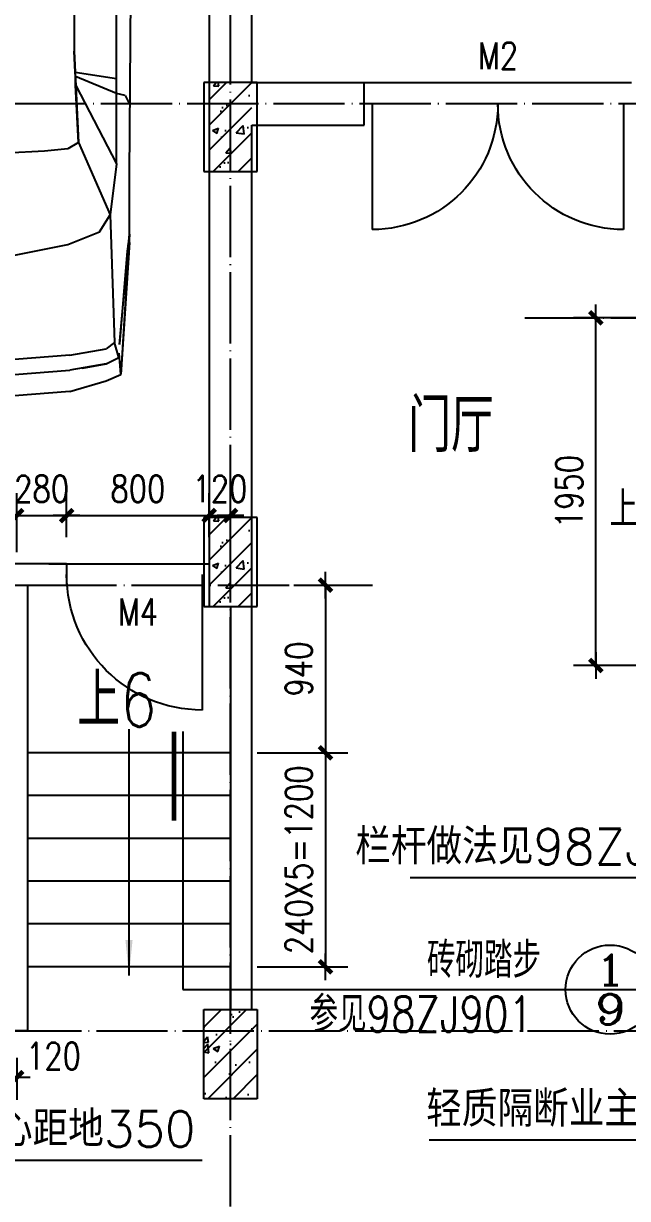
# Model space of a CAD drawing. Extents: x 12400 to 217743, y 90685 to 209848.
# Drawn here: x 58318 to 61708, y 115293 to 121883 of the extents above; entities that cross this region are included whole.
import ezdxf
from ezdxf.enums import TextEntityAlignment as Align

# ---------------------------------------------------------------- set-up
doc = ezdxf.new("R2010")
doc.units = 0
doc.header["$LTSCALE"] = 200
doc.linetypes.add('DOTE', pattern=[2.42, 2, -0.2, 0.02, -0.2])
doc.layers.get('0').update_dxf_attribs({"linetype": 'CONTINUOUS'})
doc.layers.get('DEFPOINTS').update_dxf_attribs({"linetype": 'CONTINUOUS'})
for name, color, linetype in [('COLUMN', 4, 'CONTINUOUS'), ('DOTE', 1, 'DOTE'), ('GROUND', 2, 'CONTINUOUS'), ('HATCH', 8, 'CONTINUOUS'), ('PUB_DIM', 3, 'CONTINUOUS'), ('PUB_TEXT', 7, 'CONTINUOUS'), ('STAIR', 2, 'CONTINUOUS'), ('WALL', 4, 'CONTINUOUS'), ('WINDOW', 2, 'CONTINUOUS'), ('WINDOW_TEXT', 7, 'CONTINUOUS'), ('家具', 8, 'CONTINUOUS')]:
    doc.layers.add(name, color=color, linetype=linetype)
doc.styles.add('_SIMPLEX', font='SIMPLEX.shx', dxfattribs={"width": 0.8, "bigfont": 'hztxt.shx'})
doc.styles.add('_萙PMK', font='txt', dxfattribs={"width": 0.8, "bigfont": 'HZTXT.SHX'})
doc.styles.add('COMP', font='complex', dxfattribs={"bigfont": 'hztxt'})
doc.styles.add('DIM_FONT', font='SIMPLEX', dxfattribs={"width": 0.8})
doc.styles.add('HZ', font='txt', dxfattribs={"bigfont": 'hztxt'})
doc.styles.add('SIMPLEX', font='SIMPLEX.SHX')
doc.dimstyles.new('DIMN50', dxfattribs={"dimscale": 0.5, "dimtxt": 300, "dimasz": 1, "dimexe": 250, "dimexo": 300, "dimgap": 150, "dimtad": 1, "dimdec": 0, "dimzin": 0, "dimdsep": 46, "dimtxsty": 'DIM_FONT', "dimblk": '_DIMX', "dimblk1": 'DOTSMALL', "dimblk2": 'DOTSMALL', "dimcen": 2.5, "dimclrt": 7, "dimadec": 0, "dimazin": 0, "dimtfac": 1, "dimtdec": 0, "dimtix": 1, "dimtmove": 2, "dimatfit": 3, "dimldrblk": '_DIMX', "dimfxl": 0, "dimtolj": 1, "dimtzin": 0, "dimarcsym": 0})
doc.dimstyles.new('MAO', dxfattribs={"dimscale": 0.5, "dimtxt": 400, "dimasz": 250, "dimexe": 250, "dimexo": 0, "dimgap": 150, "dimtad": 1, "dimdec": 0, "dimzin": 0, "dimdsep": 46, "dimtxsty": 'DIM_FONT', "dimblk": '_DIMX', "dimblk1": 'DOTSMALL', "dimblk2": 'DOTSMALL', "dimsah": 1, "dimcen": 2.5, "dimclrt": 7, "dimadec": 0, "dimazin": 0, "dimtfac": 1, "dimtdec": 0, "dimtix": 1, "dimtmove": 2, "dimatfit": 3, "dimldrblk": 'DOTSMALL', "dimfxl": 0, "dimtolj": 1, "dimtzin": 0, "dimarcsym": 0})

# ---------------------------------------------------------------- blocks, each defined once
blk = doc.blocks.new('A$C401312EE')
at = {"color": 8}
for p, q in [((589.5, 4941), (708.7, 4952.8)), ((1090.6, 4952.8), (708.7, 4952.8)), ((1210.3, 4941), (1090.6, 4952.8)), ((160.1, 4857.4), (589.5, 4941)), ((1210.3, 4941), (1639.7, 4857.4)), ((160.1, 4857.4), (64.6, 4773.8)), ((589.5, 4821.7), (160.1, 4761.9)), ((589.5, 4839.8), (708.7, 4875.4)), ((708.7, 4869.2), (589.5, 4833.6)), ((589.5, 4785.6), (589.5, 4845.5)), ((708.7, 4839.8), (589.5, 4803.7)), ((589.5, 4785.6), (708.7, 4821.7)), ((1090.6, 4875.4), (708.7, 4875.4)), ((708.7, 4869.2), (1090.6, 4869.2)), ((708.7, 4839.3), (1090.6, 4839.3)), ((708.7, 4821.7), (1090.6, 4821.7)), ((900.1, 4875.4), (900.1, 4821.7)), ((1090.6, 4875.4), (1210.3, 4839.8)), ((1210.3, 4833.6), (1090.6, 4869.2)), ((1090.6, 4839.8), (1210.3, 4803.7)), ((1210.3, 4785.6), (1090.6, 4821.7)), ((1210.3, 4845.5), (1210.3, 4785.6)), ((1210.3, 4821.7), (1639.7, 4761.9)), ((1639.7, 4857.4), (1735.2, 4773.8)), ((64.6, 4773.8), (64.6, 4561)), ((64.6, 4773.8), (87.4, 4715.8)), ((160.1, 4761.9), (88.3, 4702.5)), ((160.1, 4726.3), (589.5, 4785.6)), ((589.5, 4785.6), (517.7, 4499.2)), ((1210.3, 4785.6), (1639.7, 4726.3)), ((1210.3, 4785.6), (1281.5, 4499.2)), ((1711.4, 4702.5), (1639.7, 4761.9)), ((1712.4, 4715.8), (1735.2, 4773.8)), ((1735.2, 4559.1), (1735.2, 4773.8)), ((86.4, 4703.5), (62.2, 4547.2)), ((86.9, 4703.5), (86, 4699.7)), ((88.3, 4726.3), (88.3, 4069.8)), ((88.3, 4666.4), (160.1, 4726.3)), ((1711.4, 4666.4), (1639.7, 4726.3)), ((1711.4, 4069.8), (1711.4, 4726.3)), ((1712.8, 4703.5), (1711.4, 4702.5)), ((1712.8, 4703.5), (1737.1, 4547.2)), ((62.2, 4547.2), (40.4, 4403.7)), ((62.2, 4547.2), (64.6, 4547.2)), ((517.7, 4499.2), (446.5, 4093.6)), ((1353.3, 4093.6), (1281.5, 4499.2)), ((1735.6, 4547.2), (1737.1, 4547.2)), ((1758.9, 4403.7), (1737.1, 4547.2)), ((1737.5, 4545.3), (1758.9, 4403.7)), ((40.4, 3819), (40.4, 4403.7)), ((1758.9, 4403.7), (1758.9, 3819)), ((446.5, 4093.6), (338.7, 3532.6)), ((1353.3, 4093.6), (1460.6, 3532.6)), ((88.3, 4069.8), (150.1, 3393.4)), ((1711.4, 4069.8), (1650.1, 3393.4)), ((49.5, 3387), (46.5, 3810.9)), ((1750.2, 3386.8), (1753.2, 3810.9)), ((708.7, 3604.3), (338.7, 3532.6)), ((708.7, 3604.3), (1090.6, 3604.3)), ((1460.6, 3532.6), (1090.6, 3604.3)), ((338.7, 3532.6), (183.8, 3413.4)), ((1460.6, 3532.6), (1615.9, 3413.4)), ((6.5, 3372.9), (80.7, 3397.2)), ((157.5, 3393), (80.7, 3397.2)), ((164.7, 3389), (185.7, 3359.2)), ((176.2, 3372.5), (183.8, 3413.4)), ((183.8, 3413.4), (398.5, 2971.6)), ((1615.9, 3413.4), (1401.2, 2971.6)), ((1613.6, 3359.2), (1634.5, 3388.9)), ((1623.5, 3372.5), (1615.9, 3413.4)), ((1641.7, 3392.9), (1718.5, 3397.2)), ((1792.8, 3372.9), (1718.5, 3397.2)), ((34.7, 3322.8), (2.5, 3357.4)), ((37.5, 3319.8), (144.4, 3333.6)), ((144.4, 3319.3), (41.6, 3319.8)), ((64.6, 1241.2), (50, 3319.7)), ((144.4, 3333.6), (185.7, 3359.2)), ((184.3, 3359.2), (144.4, 3333.6)), ((144.4, 3333.6), (144.4, 3319.3)), ((144.4, 3319.3), (185.7, 3331.2)), ((156.3, 3322.6), (160.1, 3282.3)), ((160.1, 3282.3), (168.1, 3326)), ((184.8, 3358.3), (184.3, 3359.2)), ((185.7, 3331.2), (184.8, 3358.3)), ((1654.9, 3333.6), (1613.6, 3359.2)), ((1613.6, 3331.2), (1615, 3358.3)), ((1613.6, 3331.2), (1654.9, 3319.3)), ((1615, 3359.2), (1654.9, 3333.6)), ((1615, 3358.3), (1615, 3359.2)), ((1632.1, 3326), (1639.7, 3282.3)), ((1643.5, 3322.2), (1639.7, 3282.3)), ((1654.9, 3333.6), (1654.9, 3319.3)), ((1654.9, 3333.6), (1761.8, 3319.8)), ((1757.7, 3319.8), (1654.9, 3319.3)), ((1735.2, 1241.2), (1749.8, 3319.7)), ((1764.6, 3322.8), (1796.8, 3357.4)), ((160.1, 3282.3), (64.6, 3282.3)), ((160.1, 3282.3), (135.8, 2506.1)), ((351, 2924.1), (160.1, 3282.3)), ((1448.7, 2924.1), (1639.7, 3282.3)), ((1735.2, 3282.3), (1639.7, 3282.3)), ((1639.7, 3282.3), (1663.4, 2506.1)), ((542, 3031.5), (756.7, 3067.1)), ((1043.1, 3067.1), (756.7, 3067.1)), ((1043.1, 3067.1), (1257.8, 3031.5)), ((351, 2924.1), (398.5, 2971.6)), ((398.5, 2971.6), (542, 3031.5)), ((1257.8, 3031.5), (1401.2, 2971.6)), ((1401.2, 2971.6), (1448.7, 2924.1)), ((374.8, 2446.7), (351, 2924.1)), ((1448.7, 2924.1), (1425, 2446.7)), ((135.8, 2506.1), (374.8, 2446.7)), ((135.8, 1301), (135.8, 2506.1)), ((1425, 2446.7), (1663.4, 2506.1)), ((1663.4, 1301), (1663.4, 2506.1)), ((374.8, 2446.7), (374.8, 1933.3)), ((1425, 2446.7), (1425, 1933.3)), ((374.8, 2386.9), (61.8, 2363.1)), ((1425, 2386.9), (1734.6, 2363.1)), ((351, 1420.3), (374.8, 1933.3)), ((374.8, 1933.3), (368.6, 1814)), ((1425, 1933.3), (1448.7, 1420.3)), ((1431.2, 1814), (1425, 1933.3)), ((135.8, 1778.4), (368.6, 1814)), ((367.6, 1790.3), (135.8, 1694.8)), ((366.7, 1742.3), (367.6, 1790.3)), ((368.6, 1814), (367.6, 1790.3)), ((1432.1, 1790.3), (1431.2, 1814)), ((1431.2, 1814), (1663.4, 1778.4)), ((1663.4, 1694.8), (1432.1, 1790.3)), ((1433.1, 1742.3), (1432.1, 1790.3)), ((135.8, 1301), (365.7, 1740.4)), ((366.7, 1742.3), (351, 1420.3)), ((1448.7, 1420.3), (1433.1, 1742.3)), ((1433.1, 1742.3), (1434, 1740.4)), ((1434, 1740.4), (1663.4, 1301)), ((88.3, 1682.9), (64.6, 1635)), ((135.8, 1694.8), (88.3, 1682.9)), ((1711.4, 1682.9), (1663.4, 1694.8)), ((1711.4, 1682.9), (1735.2, 1635)), ((351, 1420.3), (171.9, 1014.6)), ((351, 1420.3), (410.4, 1384.2)), ((542, 1372.3), (410.4, 1384.2)), ((1388.9, 1384.2), (1257.8, 1372.3)), ((1448.7, 1420.3), (1388.9, 1384.2)), ((1448.7, 1420.3), (1627.8, 1014.6)), ((756.7, 1360.4), (542, 1372.3)), ((756.7, 1360.4), (1043.1, 1360.4)), ((1257.8, 1372.3), (1043.1, 1360.4)), ((135.8, 1301), (171.9, 1014.6)), ((1663.4, 1301), (1627.8, 1014.6)), ((64.6, 1241.2), (64.6, 859.3)), ((1735.2, 859.3), (1735.2, 1241.2)), ((171.9, 1014.6), (147.7, 298.3)), ((231.3, 919.1), (171.9, 1014.6)), ((1568, 919.1), (1627.8, 1014.6)), ((1627.8, 1014.6), (1651.6, 298.3)), ((64.6, 906.8), (76, 811.3)), ((64.6, 906.8), (120.6, 287.4)), ((112.1, 119.2), (64.6, 906.8)), ((112.1, 119.2), (64.6, 859.3)), ((410.4, 847.4), (231.3, 919.1)), ((1388.9, 847.4), (1568, 919.1)), ((1679.1, 287.4), (1735.2, 906.8)), ((1735.2, 906.8), (1687.7, 119.2)), ((1735.2, 859.3), (1687.7, 119.2)), ((1735.2, 906.8), (1723.3, 811.3)), ((69.3, 852.2), (71.7, 849.3)), ((76, 811.3), (120.6, 291.2)), ((410.4, 847.4), (708.7, 787.6)), ((1090.6, 787.6), (1388.9, 847.4)), ((1723.3, 811.3), (1679.1, 291.2)), ((1728, 848.8), (1730.4, 852.2)), ((1090.6, 787.6), (708.7, 787.6)), ((120.6, 291.2), (121.1, 287.9)), ((147.7, 298.3), (124, 214.7)), ((147.7, 298.3), (195.7, 262.7)), ((1651.6, 298.3), (1604.1, 262.7)), ((1675.3, 214.7), (1651.6, 298.3)), ((1679.1, 291.2), (1678.6, 287.9)), ((123, 238), (112.1, 119.2)), ((195.7, 179.1), (124, 214.7)), ((398.5, 226.6), (195.7, 262.7)), ((708.7, 202.8), (398.5, 226.6)), ((708.7, 202.8), (1090.6, 202.8)), ((1401.2, 226.6), (1090.6, 202.8)), ((1401.2, 226.6), (1604.1, 262.7)), ((1604.1, 179.1), (1675.3, 214.7)), ((1687.7, 119.2), (1676.7, 238)), ((195.7, 179.1), (398.5, 143)), ((195.7, 179.1), (328.2, 155.3)), ((330.6, 154.9), (328.2, 155.3)), ((398.5, 143), (708.7, 119.2)), ((1090.6, 119.2), (1401.2, 143)), ((1604.1, 179.1), (1401.2, 143)), ((1471.5, 155.3), (1469.6, 154.9)), ((1471.5, 155.3), (1604.1, 179.1)), ((195.7, 83.6), (112.1, 119.2)), ((398.5, 23.8), (195.7, 83.6)), ((1090.6, 119.2), (708.7, 119.2)), ((1401.2, 23.8), (1604.1, 83.6)), ((1604.1, 83.6), (1687.7, 119.2)), ((398.5, 23.8), (708.7, 0)), ((1090.6, 0), (708.7, 0)), ((1401.2, 23.8), (1090.6, 0))]:
    blk.add_line(p, q, dxfattribs=at)
for centre, start, end in [((9.5, 3363.8), 108.15727, 222.96497), ((157, 3383.5), 35.15418, 86.86364), ((1642.3, 3383.4), 93.17983, 144.84582), ((1789.8, 3363.8), 317.03503, 71.84273), ((41.7, 3329.3), 222.96497, 269.74535), ((1757.6, 3329.3), 270.25465, 317.03503)]:
    blk.add_arc(centre, 9.5, start, end, dxfattribs=at)
at = {"color": 8, "width": 0.8, "flags": 9}
for tag in ['XSIZE', 'YSIZE']:
    blk.add_attdef(tag, (894.5, 2388.4), '', height=0.475, rotation=90, dxfattribs=at)
blk = doc.blocks.new('_ARROW')
blk.add_solid([(0, 0), (-1, 0.1), (-1, -0.1)])
blk = doc.blocks.new('_DBLK1')
for p, q in [((-0.47, 0), (-0.47, -0.47)), ((0.47, 0), (0.47, -0.47))]:
    blk.add_line(p, q)
for centre, start, end in [((-0.47, 0), 270, 0), ((0.47, 0), 180, 270)]:
    blk.add_arc(centre, 0.47, start, end)
at = {"layer": 'WINDOW_TEXT', "style": 'SIMPLEX', "flags": 9}
blk.add_attdef('A', text='', height=1, dxfattribs=at).set_placement((0, 1.5), align=Align.MIDDLE)
blk = doc.blocks.new('_DBLK')
blk.add_line((-0.45, 0), (-0.45, -0.95))
blk.add_arc((-0.45, 0), 0.95, 270, 0)
at = {"style": 'SIMPLEX', "flags": 9}
blk.add_attdef('A', text='', height=1, dxfattribs=at).set_placement((0, 1.5), align=Align.MIDDLE)
blk = doc.blocks.new('_DIMX')
blk.add_line((-150, 0), (150, 0))
at = {"const_width": 50}
blk.add_lwpolyline([(-70, -70), (70, 70)], dxfattribs=at)
blk = doc.blocks.new('*D1698')
at = {"layer": 'DEFPOINTS', "color": 0}
for p in [(61530.2, 120232.8), (62115.4, 120232.8), (62848.9, 118282.8)]:
    blk.add_point(p, dxfattribs=at)
at = {"layer": 'PUB_DIM', "color": 0, "lineweight": -2}
for p, q in [((61965.4, 120232.8), (61405.2, 120232.8)), ((61530.2, 118283.3), (61530.2, 120232.3)), ((62698.9, 118282.8), (61405.2, 118282.8))]:
    blk.add_line(p, q, dxfattribs=at)
at = {"layer": 'PUB_DIM', "color": 0, "lineweight": -2, "xscale": 0.5, "yscale": 0.5, "zscale": 0.5}
for p, rotation in [((61530.2, 120232.8), 90), ((61530.2, 118282.8), 270)]:
    blk.add_blockref('_DIMX', p, dxfattribs=dict(at, rotation=rotation))
at = {"layer": 'PUB_DIM', "color": 7, "insert": (61380.2, 119257.8), "char_height": 150, "attachment_point": 5, "rotation": 90, "style": 'DIM_FONT'}
blk.add_mtext('\\A1;1950', dxfattribs=at)
blk = doc.blocks.new('_DOTSMALL')
at = {"color": 0, "linetype": 'ByBlock', "const_width": 0.5}
blk.add_lwpolyline([(-0.0625, 0, 1), (0.0625, 0, 1)], format="xyb", close=True, dxfattribs=at)
blk = doc.blocks.new('*D1700')
at = {"layer": 'DEFPOINTS', "color": 0}
for p in [(59685.1, 118732.8), (59480.3, 117792.8), (60012.9, 117792.8)]:
    blk.add_point(p, dxfattribs=at)
at = {"layer": 'PUB_DIM', "color": 0, "lineweight": -2}
for p, q in [((59835.1, 118732.8), (60137.9, 118732.8)), ((60012.9, 118732.3), (60012.9, 117793.3)), ((59630.3, 117792.8), (60137.9, 117792.8))]:
    blk.add_line(p, q, dxfattribs=at)
at = {"layer": 'PUB_DIM', "color": 0, "lineweight": -2, "xscale": 0.5, "yscale": 0.5, "zscale": 0.5}
for p, rotation in [((60012.9, 118732.8), 90), ((60012.9, 117792.8), 270)]:
    blk.add_blockref('_DIMX', p, dxfattribs=dict(at, rotation=rotation))
at = {"layer": 'PUB_DIM', "color": 7, "insert": (59862.9, 118262.8), "char_height": 150, "attachment_point": 5, "rotation": 90, "style": 'DIM_FONT'}
blk.add_mtext('\\A1;940', dxfattribs=at)
blk = doc.blocks.new('*D1701')
at = {"layer": 'DEFPOINTS', "color": 0}
for p in [(59480.3, 117792.8), (59480.3, 116592.8), (60012.9, 116592.8)]:
    blk.add_point(p, dxfattribs=at)
at = {"layer": 'PUB_DIM', "color": 0, "lineweight": -2}
for p, q in [((59630.3, 117792.8), (60137.9, 117792.8)), ((60012.9, 117793.3), (60012.9, 117793.8)), ((60012.9, 117792.8), (60012.9, 116592.8)), ((59630.3, 116592.8), (60137.9, 116592.8)), ((60012.9, 116592.3), (60012.9, 116591.8))]:
    blk.add_line(p, q, dxfattribs=at)
at = {"layer": 'PUB_DIM', "color": 0, "lineweight": -2, "xscale": 0.5, "yscale": 0.5, "zscale": 0.5}
for p, rotation in [((60012.9, 117792.8), 270), ((60012.9, 116592.8), 90)]:
    blk.add_blockref('_DIMX', p, dxfattribs=dict(at, rotation=rotation))
at = {"layer": 'PUB_DIM', "color": 7, "insert": (59862.9, 117192.8), "char_height": 150, "attachment_point": 5, "rotation": 90, "style": 'DIM_FONT'}
blk.add_mtext('\\A1;240X5=1200', dxfattribs=at)
blk = doc.blocks.new('*D1714')
at = {"layer": 'DEFPOINTS', "color": 0}
for p in [(58160.3, 116232.8), (58280.3, 116232.8), (58280.3, 115971.3)]:
    blk.add_point(p, dxfattribs=at)
at = {"layer": 'PUB_DIM', "color": 0, "lineweight": -2}
for p, q in [((58160.3, 116082.8), (58160.3, 115846.3)), ((58280.3, 116082.8), (58280.3, 115846.3)), ((58159.8, 115971.3), (58159.3, 115971.3)), ((58160.3, 115971.3), (58280.3, 115971.3)), ((58280.8, 115971.3), (58281.3, 115971.3))]:
    blk.add_line(p, q, dxfattribs=at)
at = {"layer": 'PUB_DIM', "color": 0, "lineweight": -2, "xscale": 0.5, "yscale": 0.5, "zscale": 0.5}
blk.add_blockref('_DIMX', (58160.3, 115971.3), dxfattribs=at)
at = {"layer": 'PUB_DIM', "color": 0, "lineweight": -2, "xscale": 0.5, "yscale": 0.5, "zscale": 0.5, "rotation": 180}
blk.add_blockref('_DIMX', (58280.3, 115971.3), dxfattribs=at)
at = {"layer": 'PUB_DIM', "color": 7, "insert": (58486.3, 116092.3), "char_height": 150, "attachment_point": 5, "style": 'DIM_FONT'}
blk.add_mtext('\\A1;120', dxfattribs=at)
blk = doc.blocks.new('*D1715')
at = {"layer": 'DEFPOINTS', "color": 0}
for p in [(57679.8, 119123.5), (58280.3, 118768), (57679.8, 118742.1)]:
    blk.add_point(p, dxfattribs=at)
at = {"layer": 'PUB_DIM', "color": 0, "lineweight": -2}
for p, q in [((57679.8, 118892.1), (57679.8, 119248.5)), ((58280.3, 118918), (58280.3, 119248.5)), ((58279.8, 119123.5), (57680.3, 119123.5))]:
    blk.add_line(p, q, dxfattribs=at)
at = {"layer": 'PUB_DIM', "color": 0, "lineweight": -2, "xscale": 0.5, "yscale": 0.5, "zscale": 0.5, "rotation": 180}
blk.add_blockref('_DIMX', (57679.8, 119123.5), dxfattribs=at)
at = {"layer": 'PUB_DIM', "color": 0, "lineweight": -2, "xscale": 0.5, "yscale": 0.5, "zscale": 0.5}
blk.add_blockref('_DIMX', (58280.3, 119123.5), dxfattribs=at)
at = {"layer": 'PUB_DIM', "color": 7, "insert": (57980, 119273.5), "char_height": 150, "attachment_point": 5, "style": 'DIM_FONT'}
blk.add_mtext('\\A1;600', dxfattribs=at)
blk = doc.blocks.new('_INDEX')
blk.add_line((-0.5, 0), (0.5, 0))
blk.add_circle((0, 0), 0.5)
at = {"style": 'COMP'}
for tag, width, p, p2 in [('1', 2.333333, (-0.17, 0.05), (0.17, 0.05)), ('-', 1.166667, (-0.17, -0.39), (0.17, -0.39))]:
    blk.add_attdef(tag, text='', height=0.34, dxfattribs=dict(at, width=width)).set_placement(p, p2, align=Align.FIT)
blk = doc.blocks.new('*D2170')
at = {"layer": 'DEFPOINTS', "color": 0}
for p in [(58560.2, 119123.5), (58280.2, 118852.8), (58560.2, 118852.8)]:
    blk.add_point(p, dxfattribs=at)
at = {"layer": 'PUB_DIM', "color": 0, "lineweight": -2}
for p, q in [((58280.2, 119002.8), (58280.2, 119248.5)), ((58560.2, 119002.8), (58560.2, 119248.5)), ((58279.7, 119123.5), (58279.2, 119123.5)), ((58280.2, 119123.5), (58560.2, 119123.5)), ((58560.7, 119123.5), (58561.2, 119123.5))]:
    blk.add_line(p, q, dxfattribs=at)
at = {"layer": 'PUB_DIM', "color": 0, "lineweight": -2, "xscale": 0.5, "yscale": 0.5, "zscale": 0.5}
blk.add_blockref('_DIMX', (58280.2, 119123.5), dxfattribs=at)
at = {"layer": 'PUB_DIM', "color": 0, "lineweight": -2, "xscale": 0.5, "yscale": 0.5, "zscale": 0.5, "rotation": 180}
blk.add_blockref('_DIMX', (58560.2, 119123.5), dxfattribs=at)
at = {"layer": 'PUB_DIM', "color": 7, "insert": (58420.2, 119273.5), "char_height": 150, "attachment_point": 5, "style": 'DIM_FONT'}
blk.add_mtext('\\A1;280', dxfattribs=at)
blk = doc.blocks.new('*D2171')
at = {"layer": 'DEFPOINTS', "color": 0}
for p in [(59360.2, 119123.5), (58560.2, 118852.8), (59360.2, 118852.8)]:
    blk.add_point(p, dxfattribs=at)
at = {"layer": 'PUB_DIM', "color": 0, "lineweight": -2}
for p, q in [((58560.2, 119002.8), (58560.2, 119248.5)), ((59360.2, 119002.8), (59360.2, 119248.5)), ((58560.7, 119123.5), (59359.7, 119123.5))]:
    blk.add_line(p, q, dxfattribs=at)
at = {"layer": 'PUB_DIM', "color": 0, "lineweight": -2, "xscale": 0.5, "yscale": 0.5, "zscale": 0.5, "rotation": 180}
blk.add_blockref('_DIMX', (58560.2, 119123.5), dxfattribs=at)
at = {"layer": 'PUB_DIM', "color": 0, "lineweight": -2, "xscale": 0.5, "yscale": 0.5, "zscale": 0.5}
blk.add_blockref('_DIMX', (59360.2, 119123.5), dxfattribs=at)
at = {"layer": 'PUB_DIM', "color": 7, "insert": (58960.2, 119273.5), "char_height": 150, "attachment_point": 5, "style": 'DIM_FONT'}
blk.add_mtext('\\A1;800', dxfattribs=at)
blk = doc.blocks.new('*D2172')
at = {"layer": 'DEFPOINTS', "color": 0}
for p in [(59480.2, 119123.5), (59360.2, 118852.8), (59480.2, 118852.8)]:
    blk.add_point(p, dxfattribs=at)
at = {"layer": 'PUB_DIM', "color": 0, "lineweight": -2}
for p, q in [((59360.2, 119002.8), (59360.2, 119248.5)), ((59480.2, 119002.8), (59480.2, 119248.5)), ((59359.7, 119123.5), (59359.2, 119123.5)), ((59360.2, 119123.5), (59480.2, 119123.5)), ((59480.7, 119123.5), (59481.2, 119123.5))]:
    blk.add_line(p, q, dxfattribs=at)
at = {"layer": 'PUB_DIM', "color": 0, "lineweight": -2, "xscale": 0.5, "yscale": 0.5, "zscale": 0.5}
blk.add_blockref('_DIMX', (59360.2, 119123.5), dxfattribs=at)
at = {"layer": 'PUB_DIM', "color": 0, "lineweight": -2, "xscale": 0.5, "yscale": 0.5, "zscale": 0.5, "rotation": 180}
blk.add_blockref('_DIMX', (59480.2, 119123.5), dxfattribs=at)
at = {"layer": 'PUB_DIM', "color": 7, "insert": (59420.2, 119273.5), "char_height": 150, "attachment_point": 5, "style": 'DIM_FONT'}
blk.add_mtext('\\A1;120', dxfattribs=at)

msp = doc.modelspace()

# ---------------------------------------------------------------- hatches: boundary and pattern name
at = {"layer": 'HATCH'}
h = msp.add_hatch(dxfattribs=at)
h.set_pattern_fill('AN31C', color=256, scale=500, style=0)
h.set_pattern_definition([(45, (54055.56, 50955.12), (-70.71068, 70.71068), []), (50, (54055.56, 50955.12), (358.6301, -31.3761), [37.5, -412.5]), (355, (54055.56, 50955.12), (-69.3757, 376.096), [30, -330]), (100.4514, (54085.44, 50952.5), (289.2547, 344.7198), [31.8701, -350.571]), (46.1842, (54055.56, 51055.1), (533.6205, -82.7595), [56.25, -618.75]), (96.6356, (54100.03, 51048.2), (467.3314, 487.059), [47.805, -525.8565]), (351.1842, (54055.56, 51055.1), (467.331, 487.0593), [45, -495]), (21, (54105.56, 51030.12), (298.4535, -201.3094), [37.5, -412.5]), (326, (54105.56, 51030.12), (121.6577, 362.575), [30, -330]), (71.4514, (54130.43, 51013.34), (420.1113, 161.2652), [31.8701, -350.571]), (37.5, (54055.56, 50955.12), (6.07993, 166.44693), [0, -326, 0, -335, 0, -331.25]), (7.5, (54055.56, 50955.12), (131.53477, 197.20586), [0, -191, 0, -318.5, 0, -126.25]), (327.5, (53944.06, 50955.12), (266.91122, -11.27744), [0, -125, 0, -390, 0, -517.5]), (317.5, (53894.06, 50955.12), (291.5931, 50.0525), [0, -162.5, 0, -259, 0, -367.5])])
h.paths.add_polyline_path([(59600.262, 121552.808), (59360.262, 121552.808), (59360.262, 121052.808), (59600.262, 121052.808)])
h = msp.add_hatch(dxfattribs=at)
h.set_pattern_fill('AN31C', color=256, scale=500, style=0)
h.set_pattern_definition([(45, (54055.56, 48515.12), (-70.71068, 70.71068), []), (50, (54055.56, 48515.12), (358.6301, -31.3761), [37.5, -412.5]), (355, (54055.56, 48515.12), (-69.3757, 376.096), [30, -330]), (100.4514, (54085.44, 48512.5), (289.2547, 344.7198), [31.8701, -350.571]), (46.1842, (54055.56, 48615.1), (533.6205, -82.7595), [56.25, -618.75]), (96.6356, (54100.03, 48608.2), (467.3314, 487.059), [47.805, -525.8565]), (351.1842, (54055.56, 48615.1), (467.331, 487.0593), [45, -495]), (21, (54105.56, 48590.12), (298.4535, -201.3094), [37.5, -412.5]), (326, (54105.56, 48590.12), (121.6577, 362.575), [30, -330]), (71.4514, (54130.43, 48573.34), (420.1113, 161.2652), [31.8701, -350.571]), (37.5, (54055.56, 48515.12), (6.07993, 166.44693), [0, -326, 0, -335, 0, -331.25]), (7.5, (54055.56, 48515.12), (131.53477, 197.20586), [0, -191, 0, -318.5, 0, -126.25]), (327.5, (53944.06, 48515.12), (266.91122, -11.27744), [0, -125, 0, -390, 0, -517.5]), (317.5, (53894.06, 48515.12), (291.5931, 50.0525), [0, -162.5, 0, -259, 0, -367.5])])
h.paths.add_polyline_path([(59600.262, 119112.808), (59360.262, 119112.808), (59360.262, 118612.808), (59600.262, 118612.808)])
h = msp.add_hatch(dxfattribs=at)
h.set_pattern_fill('AN31C', color=256, scale=500, style=0)
h.set_pattern_definition([(45, (178298.46, -10426.53), (-70.71068, 70.71068), []), (50, (178298.46, -10426.53), (358.6301, -31.37607), [37.5, -412.5]), (355, (178298.46, -10426.53), (-69.3757, 376.0961), [30, -330]), (100.4514, (178328.34, -10429.15), (289.2547, 344.7198), [31.8701, -350.57106]), (46.1842, (178298.46, -10326.53), (533.6205, -82.7595), [56.25, -618.75]), (96.6356, (178342.9, -10333.43), (467.3314, 487.059), [47.8051, -525.8565]), (351.1842, (178298.46, -10326.53), (467.331, 487.0593), [45, -495]), (21, (178348.46, -10351.53), (298.45353, -201.30945), [37.5, -412.5]), (326, (178348.46, -10351.53), (121.6577, 362.575), [30, -330]), (71.4514, (178373.33, -10368.3), (420.1113, 161.26525), [31.8701, -350.57106]), (37.5, (178298.46, -10426.53), (6.07993, 166.44693), [0, -326, 0, -335, 0, -331.25]), (7.5, (178298.46, -10426.53), (131.53477, 197.20586), [0, -191, 0, -318.5, 0, -126.25]), (327.5, (178186.96, -10426.53), (266.91122, -11.27744), [0, -125, 0, -390, 0, -517.5]), (317.5, (178136.96, -10426.53), (291.5931, 50.0525), [0, -162.5, 0, -259, 0, -367.5])])
h.paths.add_polyline_path([(59630.262, 116352.808), (59330.262, 116352.808), (59330.262, 115852.808), (59630.262, 115852.808)])

# ---------------------------------------------------------------- linework, layer by layer
at = {"layer": 'COLUMN'}
for p, q in [((59630.262, 121552.808), (59330.262, 121552.808)), ((59330.262, 121552.808), (59330.262, 121052.808)), ((59630.262, 121052.808), (59630.262, 121552.808)), ((59330.262, 121052.808), (59630.262, 121052.808)), ((59630.262, 119112.808), (59330.262, 119112.808)), ((59330.262, 119112.808), (59330.262, 118612.808)), ((59630.262, 118612.808), (59630.262, 119112.808)), ((59330.262, 118612.808), (59630.262, 118612.808)), ((59330.262, 116352.808), (59630.262, 116352.808)), ((59330.262, 115852.808), (59330.262, 116352.808)), ((59630.262, 116352.808), (59630.262, 115852.808)), ((59630.262, 115852.808), (59330.262, 115852.808))]:
    msp.add_line(p, q, dxfattribs=at)
at = {"layer": 'DOTE'}
for p, q in [((59480.262, 103632.808), (59480.262, 126332.808)), ((67380.262, 121432.808), (52148.907, 121432.808)), ((61130.953, 120232.808), (67380.262, 120232.808)), ((52148.907, 118732.808), (60277.535, 118732.808)), ((51951.146, 116232.808), (67380.262, 116232.808))]:
    msp.add_line(p, q, dxfattribs=at)
at = {"layer": 'GROUND'}
for p, q in [((60230.262, 121552.808), (61730.262, 121552.808)), ((58460.262, 118852.808), (59360.262, 118852.808))]:
    msp.add_line(p, q, dxfattribs=at)
at = {"layer": 'PUB_DIM'}
for p, q in [((59213.075, 117911.912), (59213.075, 116464.771)), ((59213.075, 116464.771), (61501.742, 116464.771))]:
    msp.add_line(p, q, dxfattribs=at)
msp.add_lwpolyline([(58910.262, 116543.36), (58910.262, 117925.424)], dxfattribs=at)
at = {"layer": 'PUB_DIM', "const_width": 25}
msp.add_lwpolyline([(59163.075, 117911.912), (59163.075, 117411.912)], dxfattribs=at)
at = {"layer": 'STAIR'}
for p, q in [((59480.262, 117792.808), (58340.262, 117792.808)), ((59480.262, 117552.808), (58340.262, 117552.808)), ((59480.262, 117312.808), (58340.262, 117312.808)), ((59480.262, 117072.808), (58340.262, 117072.808)), ((59480.262, 116832.808), (58340.262, 116832.808)), ((59480.262, 116592.808), (58340.262, 116592.808))]:
    msp.add_line(p, q, dxfattribs=at)
at = {"layer": 'WALL'}
for p, q in [((59600.262, 121552.808), (59600.262, 125332.808)), ((59360.262, 124782.808), (59360.262, 118612.808)), ((59600.262, 121552.808), (60230.262, 121552.808)), ((60230.262, 121312.808), (60230.262, 121552.808)), ((59600.262, 121312.808), (60230.262, 121312.808)), ((59600.262, 116352.808), (59600.262, 121312.808)), ((58560.262, 118852.808), (53600.262, 118852.808)), ((58560.262, 118852.808), (58560.262, 118732.808)), ((58340.262, 118732.808), (58340.262, 116232.808)), ((58340.262, 118732.808), (58560.262, 118732.808)), ((59360.262, 118612.808), (59600.262, 118612.808)), ((59480.262, 118612.808), (59480.262, 116352.808)), ((58340.262, 116232.808), (58160.262, 116232.808))]:
    msp.add_line(p, q, dxfattribs=at)

# ---------------------------------------------------------------- block references
at = {"layer": 'PUB_DIM', "xscale": 200, "yscale": 200, "zscale": 200, "rotation": 270}
msp.add_blockref('_ARROW', (58910.262, 116543.36), dxfattribs=at)
at = {"layer": 'PUB_DIM'}
ref = msp.add_blockref('_INDEX', (61610.019, 116464.771), dxfattribs=dict(at, xscale=500, yscale=500, zscale=500))
ref.add_attrib('1', '1', dxfattribs={"layer": '0', "height": 170, "style": 'COMP', "width": 2.333333}).set_placement((61525.019, 116489.771), (61695.019, 116489.771), align=Align.FIT)
ref.add_attrib('-', '9', dxfattribs={"layer": '0', "height": 170, "style": 'COMP', "width": 1.5}).set_placement((61525.019, 116269.771), (61695.019, 116269.771), align=Align.FIT)
at = {"layer": 'WINDOW'}
ref = msp.add_blockref('_DBLK1', (60980.262, 121432.808), dxfattribs=dict(at, xscale=1500, yscale=-1500, zscale=1500, rotation=180))
ref.add_attrib('A', 'M2', dxfattribs={"layer": 'WINDOW_TEXT', "height": 150, "style": '_SIMPLEX', "width": 0.8, "flags": 8}).set_placement((60980.262, 121702.808), align=Align.MIDDLE)
ref = msp.add_blockref('_DBLK', (58960.262, 118792.808), dxfattribs=dict(at, xscale=800, yscale=-800, zscale=800, rotation=180))
ref.add_attrib('A', 'M4', dxfattribs={"layer": '0', "height": 150, "style": '_SIMPLEX', "width": 0.8, "flags": 8}).set_placement((58960.262, 118582.808), align=Align.MIDDLE)
at = {"layer": '家具'}
msp.add_blockref('A$C401312EE', (57177.529, 119795.858), dxfattribs=at)

# ---------------------------------------------------------------- texts
at = {"color": 7, "style": 'HZ', "width": 0.8}
for s, p in [('砖砌踏步', (60582.38, 116530.416)), ('参见98ZJ901', (59923.768, 116226.95))]:
    msp.add_text(s, height=200, dxfattribs=at).set_placement(p)
at = {"layer": 'PUB_TEXT', "style": '_萙PMK', "width": 0.8}
for s, p in [('门厅', (60476.977, 119479.642)), ('上6', (58620.13, 117939.488))]:
    msp.add_text(s, height=300, dxfattribs=at).set_placement(p)
at = {"layer": 'PUB_TEXT', "color": 7, "style": 'HZ', "width": 0.8}
msp.add_text('上19', height=200, dxfattribs=at).set_placement((61606.894, 119058.814))
at = {"layer": 'PUB_TEXT', "color": 7, "char_height": 200, "style": 'HZ'}
for s, insert, attachment_point in [('栏杆做法见98ZJ401', (62345.601, 117267.044), 6), ('轻质隔断业主自理', (62177.953, 115794.953), 6), ('%%c80孔中心距地350', (57254.757, 115682.913), 4)]:
    msp.add_mtext(s, dxfattribs=dict(at, insert=insert, attachment_point=attachment_point))

# ---------------------------------------------------------------- dimensions: what is measured, and where the dimension line sits
at = {"layer": 'PUB_DIM'}
for base, p1, p2, angle, picture, middle in [((61530.21, 120232.808), (62848.931, 118282.808), (62115.442, 120232.808), 90, '*D1698', (61380.21, 119257.808)), ((57679.821, 119123.46), (58280.262, 118768.046), (57679.821, 118742.137), 180, '*D1715', (57980.042, 119273.46)), ((60012.874, 117792.808), (59685.051, 118732.808), (59480.262, 117792.808), 90, '*D1700', (59862.874, 118262.808))]:
    dim = msp.add_linear_dim(base=base, p1=p1, p2=p2, angle=angle, dimstyle='DIMN50', dxfattribs=at)
    dim.commit()
    dim.dimension.update_dxf_attribs({"geometry": picture, "text_midpoint": middle})
for p1, p2, picture, middle in [((58280.239, 118852.808), (58560.239, 118852.808), '*D2170', (58420.239, 119273.46)), ((58560.239, 118852.808), (59360.239, 118852.808), '*D2171', (58960.239, 119273.46)), ((59360.239, 118852.808), (59480.239, 118852.808), '*D2172', (59420.239, 119273.46))]:
    dim = msp.add_aligned_dim(p1=p1, p2=p2, distance=270.651, dimstyle='DIMN50', dxfattribs=at)
    dim.commit()
    dim.dimension.update_dxf_attribs({"geometry": picture, "text_midpoint": middle})
dim = msp.add_linear_dim(base=(60012.874, 116592.808), p1=(59480.262, 117792.808), p2=(59480.262, 116592.808), angle=90, text='240X5=<>', dimstyle='DIMN50', dxfattribs=at)
dim.commit()
dim.dimension.update_dxf_attribs({"geometry": '*D1701', "text_midpoint": (59862.874, 117192.808)})
dim = msp.add_linear_dim(base=(58280.273, 115971.275), p1=(58160.273, 116232.808), p2=(58280.273, 116232.808), angle=0, dimstyle='DIMN50', dxfattribs=at)
dim.commit()
dim.dimension.update_dxf_attribs({"geometry": '*D1714', "text_midpoint": (58486.268, 116092.307), "dimtype": 161})

# ---------------------------------------------------------------- leaders
at = {"layer": 'PUB_TEXT', "annotation_type": 0, "has_hookline": 1}
for points, hookline_direction, text_width in [([(62769.035, 117633.082), (62907.723, 117092.044), (62782.723, 117092.044)], 1, 2219.16), ([(62947.043, 116181.012), (62377.953, 115619.953), (62252.953, 115619.953)], 1, 1582.677), ([(57101.922, 115178.088), (57054.757, 115507.913), (57179.757, 115507.913)], 0, 2066.667)]:
    msp.add_leader(points, dimstyle='MAO', dxfattribs=dict(at, hookline_direction=hookline_direction, text_width=text_width))

doc.saveas('drawing.dxf')
